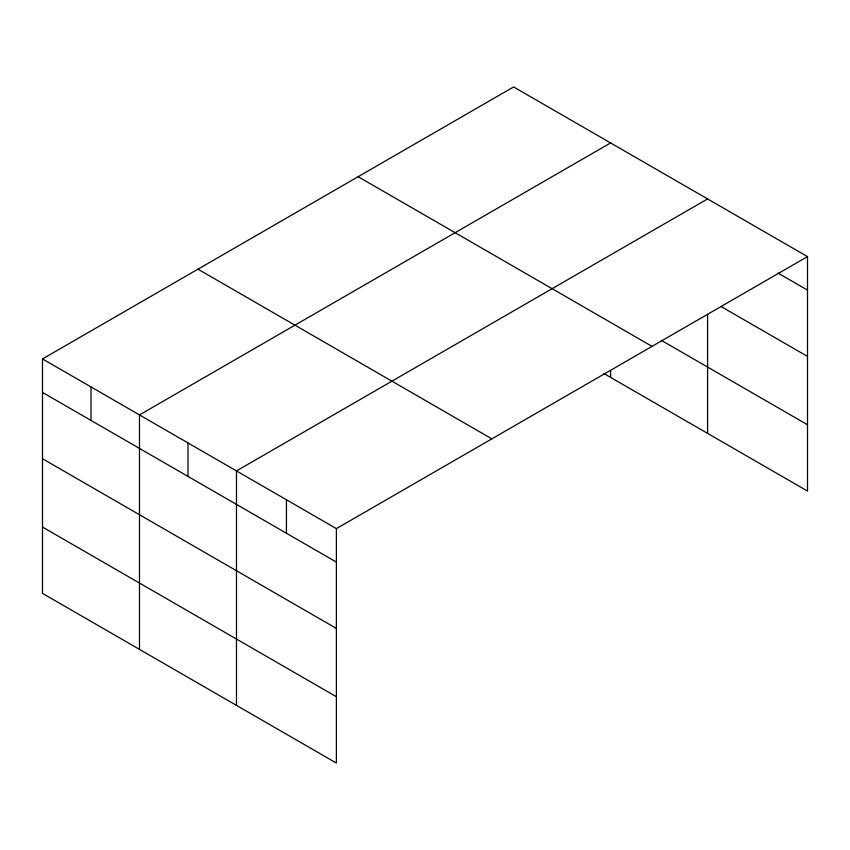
<?xml version="1.0" encoding="UTF-8"?>
<svg xmlns="http://www.w3.org/2000/svg" width="850" height="850" viewBox="0 0 850 850"><rect width="100%" height="100%" fill="white"/><g stroke="black" fill="none" stroke-linecap="round" stroke-linejoin="round"><path stroke-width="1.27" d="M42.5 358.934L336.388 528.615L336.388 763.056L42.5 593.385L42.5 358.934L513.612 86.944L807.5 256.615L807.5 491.066L603.829 373.479M610.597 142.938L139.485 414.928L139.485 649.379M707.582 198.932L236.47 470.921L236.47 705.372M336.388 528.615L807.5 256.615M777.973 273.052L807.5 290.094M721.204 306.595L807.5 356.416M661.343 340.361L807.5 424.745M358.147 176.704L652.035 346.375M197.965 269.174L491.853 438.855M42.5 392.413L336.388 562.094M42.5 458.734L336.388 628.416M42.5 527.064L336.388 696.734M707.582 314.5L707.582 433.373M610.597 370.749L610.597 377.379M286.429 499.768L286.429 533.247M187.977 442.924L187.977 476.404M90.993 386.931L90.993 420.41"/></g></svg>
